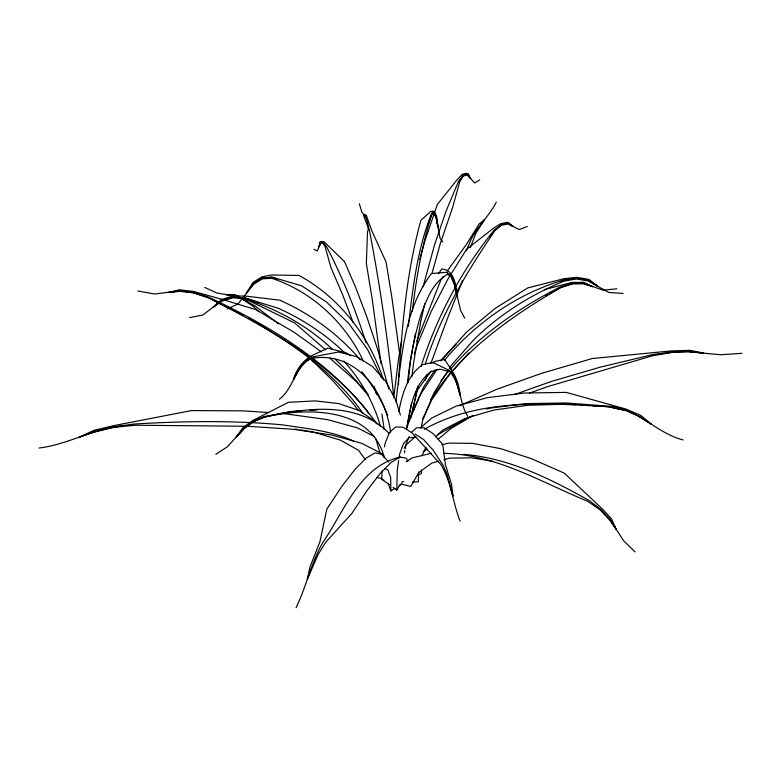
<?xml version="1.0" encoding="UTF-8"?>
<svg xmlns="http://www.w3.org/2000/svg" width="781" height="781" viewBox="0 0 781 781"><rect width="100%" height="100%" fill="white"/><g stroke="black" fill="none" stroke-linecap="round" stroke-linejoin="round"><path stroke-width="1.17" d="M233.275 295.774L216.835 292.982L204.749 287.437M393.028 487.354L396.787 490.058L397.265 470.103L398.642 460.487M418.577 472.066L418.284 481.809L412.407 482.053M389.27 484.659L381.763 479.261L382.055 471.07M421.486 470.055L421.32 473.559L418.069 475.121M395.996 402.274L396.143 399.852C401.688 356.868 404.236 309.422 431.385 273.623L446.293 272.247L450.754 275.488L454.23 283.815L460.595 310.399L464.715 318.179M398.388 384.359L398.691 379.517M398.847 377.106C402.108 324.437 406.794 271.397 420.881 220.359L430.77 211.446L433.689 211.241L435.935 216.2L440.084 238.244L442.759 241.944M404.519 452.795L404.704 450.442M407.643 425.957L411.587 402.791M408.356 326.448C412.758 288.238 417.22 249.276 431.639 213.311L434.07 212.432L436.267 217.294L438.004 227.212L436.755 216.806L434.5 211.846L432.391 212.666C421.76 244.687 416.341 278.124 412.27 311.541M407.506 383.354C409.683 360.178 414.272 337.255 420.832 314.919C426.68 299.806 432.498 282.605 447.62 274.336L451.252 276.855L454.581 284.84L457.402 296.438C455.958 286.461 455.001 270.128 441.851 268.947L438.395 273.828M408.082 382.202L410.64 359.777L415.482 333.448M393.829 397.06L398.544 358.83L401.795 340.125M411.89 376.745L413.657 362.413L420.754 321.479L424.727 303.789M407.477 423.165L407.799 420.774M398.984 458.076L399.501 454.474L403.445 443.598L408.971 437.79L415.922 437.204M384.516 446.839L385.072 443.423L389.446 432.557L395.489 427.07L403.025 427.129L411.831 432.733L440.787 464.49C451.408 481.682 452.736 502.544 460.087 521.083M405.378 448.655L406.12 444.106L409.185 436.491M406.501 429.286C410.025 408.961 413.159 385.267 430.595 371.776L439.928 369.169L450.081 371.756C461.102 384.135 459.062 402.645 467.78 416.332M398.798 411.636C402.137 394.278 407.428 374.987 422.853 364.551L432.85 362.462L448.616 370.106C455.743 376.52 457.354 386.41 460.146 395.137L460.204 395.118C459.218 385.97 456.387 377.067 451.184 369.433L444.535 359.397L434.539 361.486L432.772 362.989M421.115 427.861L422.55 420.754L434.158 392.55L448.148 370.399M388.792 388.928L377.399 348.609L367.031 317.418L355.951 288.121L344.48 261.557L323.754 241.554L321.089 241.475L317.369 250.955L313.982 249.344M407.877 461.464L406.393 458.262L400.165 457.07L391.34 462.215L380.152 473.53L366.914 490.702L352.006 513.254L325.492 542.551L318.101 554.617L307.324 579.111L309.969 567.006L319.956 541.633L326.849 509.095L341.746 486.534L354.984 469.361L366.172 458.047L375.007 452.912L381.235 454.093L388.792 461.991M412.192 411.655L417.63 387.073M423.126 286.656L434.461 245.117L446.039 211.212L458.369 181.709L463.035 175.315L467.263 174.27M406.637 428.515L407.682 423.888L420.715 394.122L436.969 369.481M409.273 421.867L410.328 417.239L423.361 387.474L435.066 369.735M410.884 417.962L418.431 385.541M462.557 280.525L446.927 319.878L430.936 363.331M470.318 247.675L475.893 233.207L484.542 219.686L479.143 223.903L466.247 244.638L447.288 270.958M419.807 259.321L425.284 239.679L437.272 204.583L456.826 180.079L462.264 174.3L466.569 173.245M432.01 273.301L440.396 243.262L452.384 208.166L459.931 181.182L463.924 174.7L468.239 173.636L470.572 178.624L467.126 175.11L462.987 176.115L458.593 182.471M414.184 354.164L417.142 345.085L431.19 311.473L447.796 279.266L466.501 249.373L492.762 228.794L500.641 223.698L507.377 222.351L513.029 226.451L519.277 229.575L527.273 226.47M421.115 366.416C436.569 317.047 461.434 270.616 493.973 230.385L501.256 224.655L507.855 223.327L513.078 226.431L508.763 222.927L502.037 224.274L495.193 230.229C466.813 271.847 440.386 315.534 425.352 363.936M320.19 243.506L319.165 246.64L320.727 243.125L323.275 243.203L324.623 244.97M425.167 380.376L427.09 374.695M296.058 607.755C306.259 586.765 310.975 563.531 322.446 543.088L322.582 542.805C343.933 512.053 359.416 466.374 400.165 457.07M428.515 223.561L431.297 215.693M307.324 579.111L310.926 569.242M416.742 341.141L440.972 279.735L443.071 276.806M390.588 432.293C385.668 392.882 356.751 351.177 312.283 358.245C302.843 361.788 297.854 371.073 293.539 379.556L293.48 379.517C296.321 369.667 302.472 360.949 311.473 355.843L327.737 348.092L345.768 352.68L350.728 355.755M466.277 250.681L468.854 244.834C474.721 228.413 488.662 217.391 496.296 202.084M421.925 455.801L426.016 447.113M422.706 418.743L431.629 400.116L449.036 374.909L468.893 353.022M293.529 379.546L293.48 379.517C297.844 370.702 303.76 358.313 314.802 357.171M404.226 448.177L405.925 444.994L415.082 436.96M319.175 246.562L319.614 242.159L322.27 242.247L325.15 246.855L331.017 267.805L342.498 294.369L353.149 322.533M396.787 490.058L400.399 483.986M227.359 308.895L238.059 303.955L246.425 293.246L252.927 282.546L261.938 276.835L271.886 274.971L299.025 275.439C339.55 297.541 369.589 336.445 383.549 380.142M449.417 368.378L451.33 365.362L473.579 339.95A288.531 237.58 2.5 0 1 563.97 281.17L576.388 278.924L587.888 280.916L608.868 292.465L623.072 293.422M365.42 216.757L361.808 211.983L359.338 203.782M440.914 360.861L466.384 332.286L495.164 308.397L527.771 287.916L563.609 278.778L576.778 277.304L588.776 279.383L597.631 286.08L588.259 280.33L576.505 278.3L563.648 280.34L560.387 281.853M363.175 360.695C345.202 322.582 311.97 291.508 271.7 278.29L262.279 278.856L253.649 284.333L246.415 293.246L253.19 283.679L262.201 277.958L272.423 277.226L301.427 285.719L326.468 301.993L348.707 323.402L367.5 349.361L381.811 378.072M383.793 455.674L382.27 453.878L361.701 443.315L331.798 435.046L293.392 429.306L247.577 426.26L135.152 425.235L113.655 427.441L94.452 432.01L79.808 436.95L93.993 430.311L113.196 425.752L191.443 410.591L243.399 410.865L268.713 412.544M215.898 454.288L227.349 446.81L236.301 437.009L242.793 427.842L252.439 420.647L288.384 402.322L315.192 400.887L338.983 403.631L359.104 410.484L374.987 421.252L377.223 424.132M416.332 391.691L431.171 370.985M440.904 380.825L448.479 371.326M430.731 399.491C462.459 350.386 511.477 316.217 561.246 287.291L573.352 283.288L584.852 283.171L592.574 286.656L583.3 283.825L572.278 283.942L560.241 287.711L549.736 293.666M246.425 293.246L253.356 283.728M489.921 236.838L492.03 233.978M597.631 286.08L588.483 280.115L576.485 278.036L563.033 280.242C516.426 293.959 475.492 323.217 444.409 360.217M480.705 224.342L484.542 219.686M689.037 351.743L720.414 354.75L741.95 353.324M388.958 433.299C357.229 400.36 305.4 408.141 265.042 416.888L253.649 421.545L244.004 428.74L236.252 436.979L243.711 428.515L253.161 421.467L263.597 416.712L291.176 411.411L301.769 410.845M236.311 437.028L244.004 428.74M441.021 360.207L455.997 344.196M450.149 369.55C480.383 334.61 519.014 307.987 559.957 287.066L572.414 283.396L583.68 283.288L603.166 290.2L616.834 288.814M279.305 399.228C294.593 388.089 294.847 363.702 313.835 356.702L338.466 352.016L356.497 356.605L372.381 366.445L385.677 381.255L396.006 400.614L400.38 415.082M435.681 436.745L442.602 430.175L465.105 418.431L493.924 410.035L528.239 405.232L565.883 404.177M411.362 432.449L416.546 427.754L424.073 427.812L432.889 433.416L442.739 444.399L445.424 464.636L451.574 484.542L452.941 496.023L450.715 487.002M420.608 427.734L431.59 418.099L456.26 406.081L487.51 397.646L524.471 393.038L566.098 392.374L625.864 409.019L640.84 415.453L651.471 424.22L639.405 416.595M438.19 439.186L450.754 428.671L472.759 415.736M495.174 230.278L501.177 225.319L507.63 224.02L513.01 226.402M189.734 317.603L202.865 315.007L221.638 300.607L232.465 297.229L244.424 297.766L257.974 302.764M381.021 363.682L372.137 298.713L366.338 263.461L367.529 231.283C371.307 229.126 358.547 210.206 366.367 215.361L371.863 230.942L386.039 261.918L391.828 297.17L399.677 353.842M360.187 359.807A213.662 173.626 9.6 0 0 279.852 300.197L244.863 296.009L232.406 296.175L221.355 299.621L213.115 307.372L221.999 301.144L232.592 297.834L244.15 298.625A201.879 164.049 9.6 0 1 332.052 348.931M406.198 461.737L411.987 457.93L431.493 453.253M423.361 451.584L427.217 449.055M388.235 483.341L390.871 490.927L394.981 488.389M399.091 485.841L402.176 483.927M479.71 179.903L474.584 183.008L468.59 175.998M651.471 424.22L639.932 416.742L624.956 410.298L607.725 406.667C546.475 403.201 479.983 398.212 424.395 429.208M437.37 434.939L465.173 419.153L472.964 415.726M545.538 296.048L547.637 294.857M431.756 214.541L434.041 213.32L436.198 218.084L437.985 227.164M460.165 395.137L460.204 395.118C457.227 387.073 456.856 373.728 447.698 370.048M79.808 436.95L94.823 431.337L113.616 426.865L134.166 424.034C183.525 421.096 233.089 420.295 282.38 424.844C306.347 428.574 331.378 430.712 353.608 441.07M459.394 405.778L497.243 389.114L541.985 373.201L592.388 358.499L671.767 350.874L689.906 350.318L703.632 353.08L689.623 351.391L671.865 351.948L652.242 354.701L600.374 367.129L551.679 381.343L514.132 394.688M253.269 421.847L263.353 417.445C304.707 407.389 371.024 406.022 384.262 457.676M529.411 393.116L547.764 386.585L652.418 355.794L672.402 352.348M401.551 482.209L403.777 481.467M441.773 444.76L448.655 443.11L472.651 443.383L500.455 448.606L531.295 458.623L564.302 473.159L602.21 508.792L611.533 518.818L616.141 529.245L623.628 540.764L635.119 551.903M544.24 289.692L571.77 282.429L583.27 282.322L592.574 286.656M438.434 461.259L431.727 463.123L418.665 472.651L410.777 486.436L401.522 484.152M444.018 459.697L449.602 458.135L471.792 457.822L492.957 461.395M486.768 409.01L489.091 408.375M243.447 315.456L208.429 297.717L193.708 292.934L179.981 291.352L168.276 292.494L179.464 289.819L193.776 291.459L222.605 299.514M39.05 448.011C67.82 444.565 93.32 428.584 122.266 426.026M616.229 529.196L609.649 519.931L600.316 509.905L587.81 501.353C541.145 482.219 495.339 453.946 443.491 453.39M137.876 291.03L154.794 294.027L178.771 290.874L193.571 292.465L208.83 297.219C267.58 324.916 325.638 359.114 366.738 410.523L368.612 413.579M656.636 354.496L658.949 354.154M661.263 353.813L663.567 353.471M665.881 353.129L671.65 352.28L690.541 351.792L703.535 353.08M168.315 292.494L179.552 290.854M490.253 408.063L525.955 403.611L566.176 402.967L609.405 406.198C637.94 408.502 656.343 433.182 683.111 439.937M262.172 278.124L271.925 277.196L277.528 279.393M310.008 410.406L317.066 410.025M463.777 454.357C509.007 458.047 550.742 478.909 589.723 500.885L600.98 509.563L610.107 519.375L616.16 529.215L609.629 519.385L598.754 508.314M452.941 496.023L446.937 474.008L443.178 465.408L433.113 450.159L423.605 439.547L415.092 434.138M320.542 242.471L323.139 242.549L326.683 246.942C342.82 277.606 355.521 309.969 366.123 342.927M567.094 404.148L575.558 404.685M580.39 404.988L590.055 405.593M592.476 405.749L609.395 406.813L625.044 410.425M283.181 413.51L327.62 419.651L357.522 427.92L374.841 436.823M377.116 477.64L381.763 478.362M295.316 429.101L297.678 429.482M300.031 429.862L312.996 431.961L340.223 440.054L358.538 450.295L365.381 459.599M226.305 294.544L234.632 294.593L239.152 296.38M224.908 300.216L256.012 309.676L294.388 332.481L321.411 351.84M384.389 468.541L387.737 469.654L390.666 477.435L390.871 490.927M193.092 292.514L208.547 297.786C270.519 329.699 335.576 364.766 376.325 423.234M236.321 296.399L226.285 294.515L235.179 296.438M240.743 298.157L255.084 305.986L274.795 321.137M238.566 297.786L244.189 299.845L249.373 302.979M381.763 479.261L383.891 480.188M213.135 307.421L221.199 300.519L232.25 297.073L244.551 297.805L278.466 308.358A213.662 173.626 9.6 0 1 344.372 352.514M244.804 298.625L294.808 323.051L325.677 349.937M457.363 296.477L454.688 284.206L451.291 276.044L447.533 273.038M248.709 318.228C291.596 343.269 334.551 372.098 363.067 413.588M243.096 299.572L253.63 306.65L258.755 311.668M593.902 504.663L596.811 506.849M276.669 322.573L278.544 324.017M329.982 358.294L356.38 381.606L368.095 394.961M335.205 359.221L348.189 371.883L367.841 394.014M308.407 356.917L332.647 380.542L353.881 404.451L358.069 410.113M363.751 214.443L365.352 216.103L367.392 221.98L369.647 231.508C379.996 285.817 388.167 340.565 393.556 395.596M468.561 175.891L470.582 178.585M374.109 386.283L376.54 394.376M375.886 439L380.152 453.654M381.919 414.115L384.203 429.462M361.808 371.629A213.662 173.626 9.6 0 1 387.688 415.346M343.796 360.968A201.879 164.049 9.6 0 1 380.464 426.358"/></g></svg>
